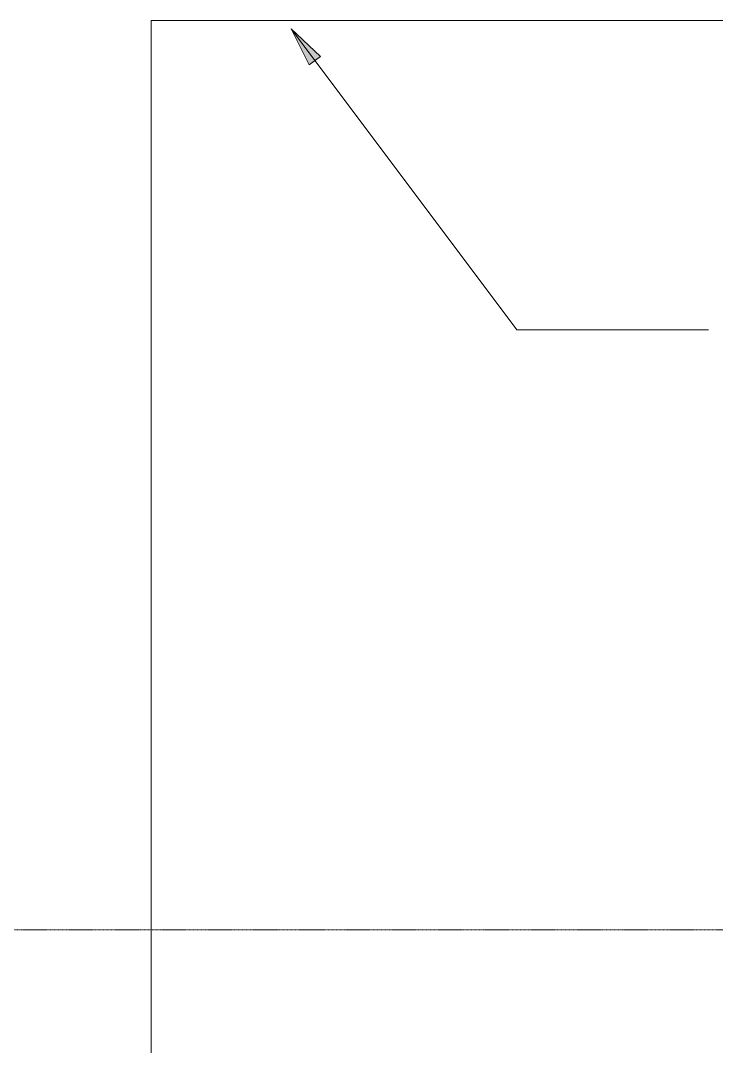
# Model space of a CAD drawing. Header units: millimetres. Extents: x -712454 to -640739, y -26917 to 7174.
# Drawn here: x -653310 to -648052, y -5201 to 2545 of the extents above; entities that cross this region are included whole.
import ezdxf

# ---------------------------------------------------------------- set-up
doc = ezdxf.new("R2010")
doc.units = ezdxf.units.MM
doc.linetypes.add('DPA_Grid _ Level 100', pattern=[10, 5.5, -1.6, 1.3, -1.6])
doc.linetypes.add('DPA_Hidden 100', pattern=[7.2, 4.7, -2.5])
for name, color, linetype, lineweight in [('A-DETL', 1, 'Continuous', 70), ('G-ANNO-TEXT', 3, 'Continuous', 9), ('S-GRID', 251, 'Continuous', 9)]:
    doc.layers.add(name, color=color, linetype=linetype, lineweight=lineweight)

msp = doc.modelspace()

# ---------------------------------------------------------------- hatches: boundary and pattern name
at = {"layer": 'G-ANNO-TEXT'}
msp.add_hatch(color=7, dxfattribs=at).paths.add_polyline_path([(-651266.1, 2481.8), (-651128.3, 2210.2), (-651043.7, 2273.7)])

# ---------------------------------------------------------------- linework, layer by layer
at = {"layer": 'A-DETL', "linetype": 'DPA_Hidden 100', "lineweight": 9}
for p, q in [((-652322.4, 2544.8), (-641580, 2544.8)), ((-652322.4, -20033), (-652322.4, 2544.8))]:
    msp.add_line(p, q, dxfattribs=at)
at = {"layer": 'G-ANNO-TEXT', "color": 50}
for p, q in [((-651266.1, 2481.8), (-651128.3, 2210.2)), ((-651043.7, 2273.7), (-651266.1, 2481.8)), ((-651266.1, 2481.8), (-649559.3, 209.1)), ((-651128.3, 2210.2), (-651043.7, 2273.7)), ((-649559.3, 209.1), (-648112.1, 209.1))]:
    msp.add_line(p, q, dxfattribs=at)
at = {"layer": 'S-GRID', "linetype": 'DPA_Grid _ Level 100'}
msp.add_line((-641560, -4321), (-711553.5, -4321), dxfattribs=at)

doc.saveas('drawing.dxf')
